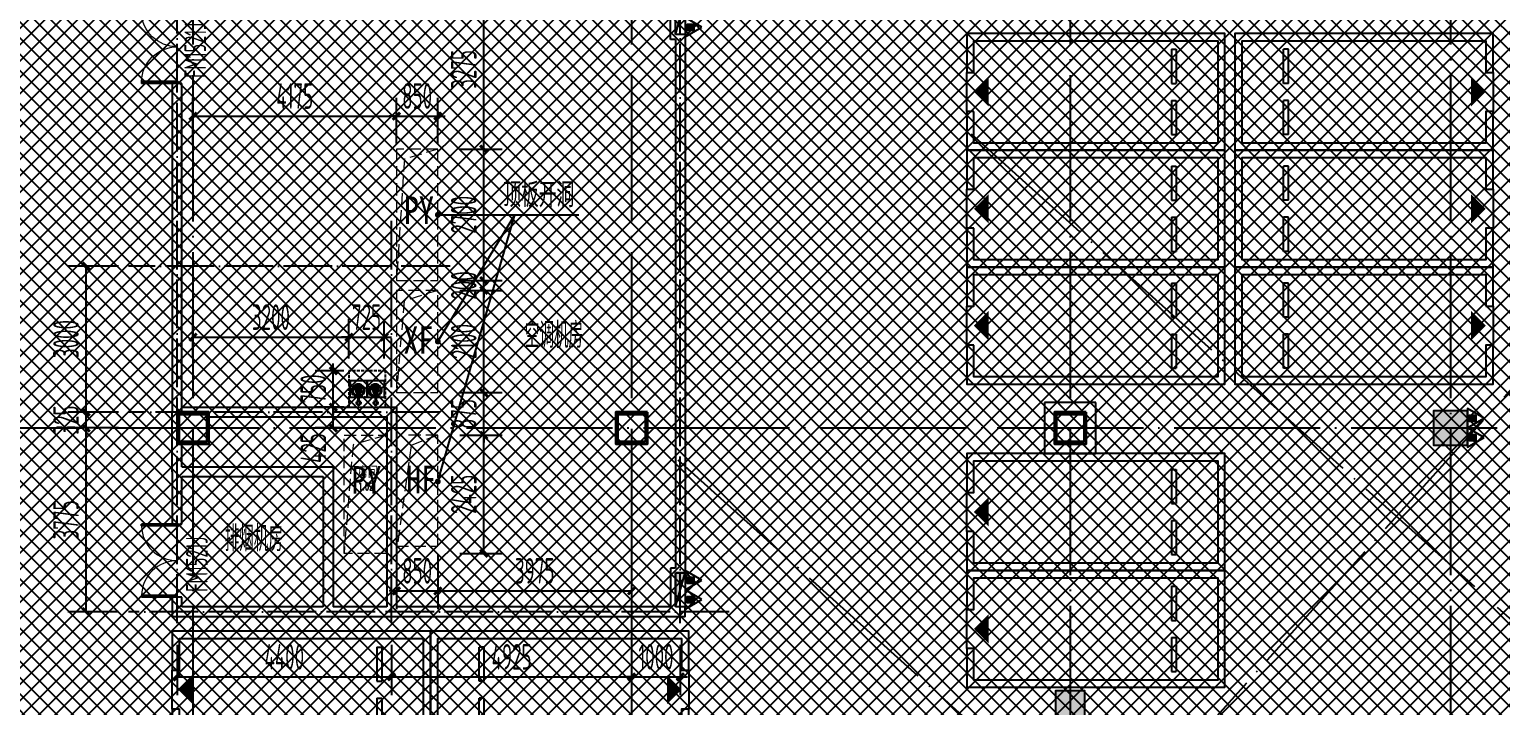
# Model space of a CAD drawing. Extents: x -473190 to 2138458, y -81875 to 2633646.
# Drawn here: x 509982 to 540167, y -33508 to -19625 of the extents above; entities that cross this region are included whole.
import ezdxf

# ---------------------------------------------------------------- set-up
doc = ezdxf.new("R2010")
doc.units = 0
doc.header["$LTSCALE"] = 1000
for name, pattern in [('DASH', [0.35, 0.25, -0.1]), ('DOTE', [2.42, 2, -0.2, 0.02, -0.2]), ('排水', [1.1, 1, -0.1])]:
    doc.linetypes.add(name, pattern=pattern)
for name, color, linetype in [('00-停车位', 67, 'Continuous'), ('A-COLUMN', 2, 'Continuous'), ('A-ROOM_NAME', 23, 'Continuous'), ('A-WALL', 2, 'Continuous'), ('DIM_LEAD', 3, 'Continuous'), ('DOOR_FIRE', 4, 'Continuous'), ('DOOR_FIRE_TEXT', 7, 'Continuous'), ('DOTE', 1, 'DOTE'), ('PUB_DIM', 3, 'Continuous'), ('PUB_HATCH', 8, 'Continuous'), ('PUB_TEXT', 7, 'Continuous'), ('RF-QT', 30, 'Continuous'), ('SPACE', 7, 'Continuous'), ('W-EQUIP_消火栓', 7, 'Continuous'), ('W-EQUIP_灭火器', 7, 'Continuous'), ('集水坑', 4, 'Continuous')]:
    doc.layers.add(name, color=color, linetype=linetype)
for name, color, linetype, lineweight in [('GPS-污水', 2, '排水', 40), ('HOLE', 52, 'Continuous', 15), ('钢柱', 51, 'Continuous', 35)]:
    doc.layers.add(name, color=color, linetype=linetype, lineweight=lineweight)
doc.styles.add('8B2_01', font='simhei.ttf', dxfattribs={"width": 0.8})
doc.styles.add('8B2_02', font='tssdeng.shx', dxfattribs={"width": 0.6, "bigfont": 'TSSDCHN.shx'})
doc.styles.add('_TCH_DIM_T3', font='tssdeng.shx', dxfattribs={"width": 0.564706, "bigfont": '@@@tssdchn.shx'})
doc.styles.add('_TCH_SPACE', font='SIMPLEX', dxfattribs={"height": 5, "bigfont": 'GBCBIG'})
doc.styles.add('_TCH_WINDOW', font='tssdeng.shx', dxfattribs={"width": 0.8, "height": 3.5, "bigfont": 'tssdchn.shx'})
doc.styles.get("Standard").update_dxf_attribs({"font": 'gbenor.shx', "bigfont": 'gbcbig.shx'})
doc.dimstyles.new('_TCH_ARCH&&150', dxfattribs={"dimtxt": 525, "dimasz": 150, "dimexe": 375, "dimexo": 450, "dimgap": 150, "dimtad": 1, "dimdec": 0, "dimzin": 0, "dimdsep": 46, "dimtxsty": '_TCH_DIM_T3', "dimblk": 'ARCHTICK', "dimcen": 0.09, "dimclrt": 7, "dimazin": 2, "dimtfac": 1, "dimtdec": 0, "dimtix": 1, "dimtmove": 2, "dimatfit": 3, "dimfxl": 0, "dimtolj": 1, "dimtzin": 0, "dimarcsym": 0})

# ---------------------------------------------------------------- blocks, each defined once
blk = doc.blocks.new('车位2400x5300')
at = {"layer": '00-停车位', "color": 251}
for p, q in [((-875, -1000), (-175, -1000)), ((-875, -1100), (-875, -1000)), ((-875, -1100), (-175, -1100)), ((-175, -1100), (-175, -1000)), ((175, -1000), (875, -1000)), ((175, -1100), (175, -1000)), ((175, -1100), (875, -1100)), ((875, -1100), (875, -1000)), ((400, -5300), (-400, -5300))]:
    blk.add_line(p, q, dxfattribs=at)
blk.add_lwpolyline([(400, -5150), (400, -5300), (1200, -5300), (1200, 0), (-1200, 0), (-1200, -5300), (-400, -5300), (-400, -5150), (-1050, -5150), (-1050, -150), (1050, -150), (1050, -5150), (400, -5150)], dxfattribs=at)
blk.add_lwpolyline([(0, -5150, 0, 600, 0), (0, -4850, 600, 600, 0)], format="xyseb", dxfattribs=at)
blk = doc.blocks.new('$SB01_1')
h = blk.add_hatch(color=256)
h.dxf.hatch_style = 1
h.paths.add_polyline_path([(-0.38, -0.32), (0.5, 0), (-0.38, 0.32)])
h.paths.add_polyline_path([(0, 0), (0, 0), (0, 0), (0, 0)], flags=24)
h.paths.add_polyline_path([(0, 0), (0, 0), (0, 0), (0, 0)], flags=24)
h.paths.add_polyline_path([(0, 0), (0, 0), (0, 0), (0, 0)], flags=24)
for p, q in [((0.5, 0), (-0.38, 0.32)), ((-0.38, 0.32), (-0.38, -0.32)), ((0.5, 0), (-0.38, -0.32))]:
    blk.add_line(p, q)
blk.add_circle((0, 0), 0.5)
at = {"flags": 1}
for tag in ['UNIT', 'WHAT', 'SPEC']:
    blk.add_attdef(tag, (0, 0), '', height=0.001, dxfattribs=at)
blk = doc.blocks.new('人防集水坑')
at = {"layer": 'GPS-污水', "linetype": '排水'}
for p, q in [((307486, 701151), (307284, 701151)), ((307486, 700451), (307284, 700451))]:
    blk.add_line(p, q, dxfattribs=at)
for centre in [(307561, 701151), (307561, 700451)]:
    blk.add_circle(centre, 75, dxfattribs=at)
at = {"layer": '集水坑', "linetype": 'DASH', "ltscale": 0.5}
blk.add_lwpolyline([(306241, 700051), (306241, 701551), (307741, 701551), (307741, 700051)], close=True, dxfattribs=at)
at = {"layer": '集水坑', "linetype": 'Continuous', "ltscale": 0.5}
for points in [[(306641, 701501), (306641, 700801), (307341, 700801), (307341, 701501)], [(306641, 700801), (306641, 700101), (307341, 700101), (307341, 700801)]]:
    blk.add_lwpolyline(points, close=True, dxfattribs=at)
at = {"layer": '集水坑', "linetype": 'DASH', "ltscale": 0.5}
for points in [[(307341, 700801), (307237, 701397), (306641, 701501)], [(307347, 700101), (307243, 700697), (306647, 700801)]]:
    blk.add_lwpolyline(points, dxfattribs=at)
at = {"layer": 'GPS-污水', "linetype": '排水', "xscale": -480.0000000000002, "yscale": 480.0000000000002, "zscale": 480.0000000000002, "rotation": 176.2535374729293}
for p in [(307045, 701164, 0), (307045, 700464, 0)]:
    blk.add_blockref('$SB01_1', p, dxfattribs=at)
blk = doc.blocks.new('_ArchTick')
at = {"color": 0, "linetype": 'ByBlock', "const_width": 0.4}
blk.add_lwpolyline([(-0.5, -0.5), (0.5, 0.5)], dxfattribs=at)
blk = doc.blocks.new('*D5281')
at = {"layer": 'Defpoints', "color": 0, "transparency": 16777216}
for p in [(78664, -211993), (79328, -211993), (79328, -212418)]:
    blk.add_point(p, dxfattribs=at)
at = {"layer": 'PUB_DIM', "color": 0, "lineweight": -2, "transparency": 16777216}
for p, q in [((78878, -211993), (78289, -211993)), ((78664, -212418), (78664, -211993)), ((78878, -212418), (78289, -212418))]:
    blk.add_line(p, q, dxfattribs=at)
at = {"layer": 'PUB_DIM', "color": 0, "lineweight": -2, "transparency": 16777216, "xscale": 150, "yscale": 150, "zscale": 150}
for p, rotation in [((78664, -211993), 90), ((78664, -212418), 270)]:
    blk.add_blockref('_ArchTick', p, dxfattribs=dict(at, rotation=rotation))
at = {"layer": 'PUB_DIM', "color": 7, "transparency": 16777216, "insert": (78252, -212830), "char_height": 525, "attachment_point": 5, "rotation": 90, "style": '_TCH_DIM_T3'}
blk.add_mtext('\\A1;425', dxfattribs=at)
blk = doc.blocks.new('*D5282')
at = {"layer": 'Defpoints', "color": 0, "transparency": 16777216}
for p in [(78664, -211243), (79328, -211243), (79328, -211993)]:
    blk.add_point(p, dxfattribs=at)
at = {"layer": 'PUB_DIM', "color": 0, "lineweight": -2, "transparency": 16777216}
for p, q in [((78878, -211243), (78289, -211243)), ((78664, -211243), (78664, -211093)), ((78664, -211993), (78664, -211243)), ((78878, -211993), (78289, -211993)), ((78664, -211993), (78664, -212143))]:
    blk.add_line(p, q, dxfattribs=at)
at = {"layer": 'PUB_DIM', "color": 0, "lineweight": -2, "transparency": 16777216, "xscale": 150, "yscale": 150, "zscale": 150}
for p, rotation in [((78664, -211243), 270), ((78664, -211993), 90)]:
    blk.add_blockref('_ArchTick', p, dxfattribs=dict(at, rotation=rotation))
at = {"layer": 'PUB_DIM', "color": 7, "transparency": 16777216, "insert": (78252, -211618), "char_height": 525, "attachment_point": 5, "rotation": 90, "style": '_TCH_DIM_T3'}
blk.add_mtext('\\A1;750', dxfattribs=at)
blk = doc.blocks.new('*D5318')
at = {"layer": 'Defpoints', "color": 0, "transparency": 16777216}
for p in [(79709, -210555), (78984, -211443), (79709, -211443)]:
    blk.add_point(p, dxfattribs=at)
at = {"layer": 'PUB_DIM', "color": 0, "lineweight": -2, "transparency": 16777216}
for p, q in [((78984, -210993), (78984, -210180)), ((79709, -210993), (79709, -210180)), ((78984, -210555), (78834, -210555)), ((78984, -210555), (79709, -210555)), ((79709, -210555), (79859, -210555))]:
    blk.add_line(p, q, dxfattribs=at)
at = {"layer": 'PUB_DIM', "color": 0, "lineweight": -2, "transparency": 16777216, "xscale": 150, "yscale": 150, "zscale": 150}
blk.add_blockref('_ArchTick', (78984, -210555), dxfattribs=at)
at = {"layer": 'PUB_DIM', "color": 0, "lineweight": -2, "transparency": 16777216, "xscale": 150, "yscale": 150, "zscale": 150, "rotation": 180}
blk.add_blockref('_ArchTick', (79709, -210555), dxfattribs=at)
at = {"layer": 'PUB_DIM', "color": 7, "transparency": 16777216, "insert": (79346, -210143), "char_height": 525, "attachment_point": 5, "style": '_TCH_DIM_T3'}
blk.add_mtext('\\A1;725', dxfattribs=at)
blk = doc.blocks.new('*D5319')
at = {"layer": 'Defpoints', "color": 0, "transparency": 16777216}
for p in [(78984, -210555), (75784, -211443), (78984, -211443)]:
    blk.add_point(p, dxfattribs=at)
at = {"layer": 'PUB_DIM', "color": 0, "lineweight": -2, "transparency": 16777216}
for p, q in [((75784, -210993), (75784, -210180)), ((78984, -210993), (78984, -210180)), ((75784, -210555), (78984, -210555))]:
    blk.add_line(p, q, dxfattribs=at)
at = {"layer": 'PUB_DIM', "color": 0, "lineweight": -2, "transparency": 16777216, "xscale": 150, "yscale": 150, "zscale": 150, "rotation": 180}
blk.add_blockref('_ArchTick', (75784, -210555), dxfattribs=at)
at = {"layer": 'PUB_DIM', "color": 0, "lineweight": -2, "transparency": 16777216, "xscale": 150, "yscale": 150, "zscale": 150}
blk.add_blockref('_ArchTick', (78984, -210555), dxfattribs=at)
at = {"layer": 'PUB_DIM', "color": 7, "transparency": 16777216, "insert": (77384, -210143), "char_height": 525, "attachment_point": 5, "style": '_TCH_DIM_T3'}
blk.add_mtext('\\A1;3200', dxfattribs=at)
blk = doc.blocks.new('A$C00330F2E')
at = {"layer": 'A-COLUMN'}
for p, q in [((58975, -179800), (57925, -179800)), ((57925, -179800), (57925, -180850)), ((58975, -180850), (58975, -179800)), ((57925, -180850), (58975, -180850))]:
    blk.add_line(p, q, dxfattribs=at)
at = {"layer": '钢柱', "color": 4, "lineweight": 35}
for points in [[(40775, -180000), (40125, -180000), (40125, -180650), (40775, -180650)], [(40735, -180610), (40165, -180610), (40165, -180040), (40735, -180040)], [(49775, -180000), (49125, -180000), (49125, -180650), (49775, -180650)], [(49735, -180610), (49165, -180610), (49165, -180040), (49735, -180040)], [(58775, -180000), (58125, -180000), (58125, -180650), (58775, -180650)], [(58735, -180610), (58165, -180610), (58165, -180040), (58735, -180040)]]:
    blk.add_lwpolyline(points, close=True, dxfattribs=at)
blk = doc.blocks.new('A$C4F5A101F')
at = {"layer": 'DOTE', "color": 16, "linetype": 'DOTE', "ltscale": 1.5}
for p, q in [((-216339.7, 16373.7), (-216339.7, -213765.2)), ((-207339.7, 16373.7), (-207339.7, -213765.2)), ((-198339.7, 16373.7), (-198339.7, -213765.2)), ((-297848.4, -183257.4), (-173939.7, -183257.4))]:
    blk.add_line(p, q, dxfattribs=at)
at = {"layer": 'DOTE', "color": 127, "linetype": 'DOTE', "ltscale": 1.5}
for p, q in [((-190539.7, 16373.7), (-190539.7, -213765.2)), ((-204013.3, -198812), (-71274.2, -51390.3)), ((-200369.2, -177220.2), (-176730, -198504.9)), ((-206391.4, -183908.5), (-182752.2, -205193.2))]:
    blk.add_line(p, q, dxfattribs=at)
blk = doc.blocks.new('*D5543')
at = {"layer": 'Defpoints', "color": 0, "transparency": 16777216}
for p in [(41000, -170304), (45400, -170304), (45400, -171411)]:
    blk.add_point(p, dxfattribs=at)
at = {"layer": 'PUB_DIM', "color": 0, "lineweight": -2, "transparency": 16777216}
for p, q in [((41000, -170754), (41000, -171786)), ((45400, -170754), (45400, -171786)), ((41000, -171411), (45400, -171411))]:
    blk.add_line(p, q, dxfattribs=at)
at = {"layer": 'PUB_DIM', "color": 0, "lineweight": -2, "transparency": 16777216, "xscale": 150, "yscale": 150, "zscale": 150, "rotation": 180}
blk.add_blockref('_ArchTick', (41000, -171411), dxfattribs=at)
at = {"layer": 'PUB_DIM', "color": 0, "lineweight": -2, "transparency": 16777216, "xscale": 150, "yscale": 150, "zscale": 150}
blk.add_blockref('_ArchTick', (45400, -171411), dxfattribs=at)
at = {"layer": 'PUB_DIM', "color": 7, "transparency": 16777216, "insert": (43200, -170998), "char_height": 525, "attachment_point": 5, "style": '_TCH_DIM_T3'}
blk.add_mtext('\\A1;4400', dxfattribs=at)
blk = doc.blocks.new('*D5544')
at = {"layer": 'Defpoints', "color": 0, "transparency": 16777216}
for p in [(45400, -170304), (50325, -170304), (50325, -171411)]:
    blk.add_point(p, dxfattribs=at)
at = {"layer": 'PUB_DIM', "color": 0, "lineweight": -2, "transparency": 16777216}
for p, q in [((45400, -170754), (45400, -171786)), ((50325, -170754), (50325, -171786)), ((45400, -171411), (50325, -171411))]:
    blk.add_line(p, q, dxfattribs=at)
at = {"layer": 'PUB_DIM', "color": 0, "lineweight": -2, "transparency": 16777216, "xscale": 150, "yscale": 150, "zscale": 150, "rotation": 180}
blk.add_blockref('_ArchTick', (45400, -171411), dxfattribs=at)
at = {"layer": 'PUB_DIM', "color": 0, "lineweight": -2, "transparency": 16777216, "xscale": 150, "yscale": 150, "zscale": 150}
blk.add_blockref('_ArchTick', (50325, -171411), dxfattribs=at)
at = {"layer": 'PUB_DIM', "color": 7, "transparency": 16777216, "insert": (47863, -170998), "char_height": 525, "attachment_point": 5, "style": '_TCH_DIM_T3'}
blk.add_mtext('\\A1;4925', dxfattribs=at)
blk = doc.blocks.new('*D5545')
at = {"layer": 'Defpoints', "color": 0, "transparency": 16777216}
for p in [(50325, -170304), (51325, -170304), (51325, -171411)]:
    blk.add_point(p, dxfattribs=at)
at = {"layer": 'PUB_DIM', "color": 0, "lineweight": -2, "transparency": 16777216}
for p, q in [((50325, -170754), (50325, -171786)), ((51325, -170754), (51325, -171786)), ((50325, -171411), (50175, -171411)), ((50325, -171411), (51325, -171411)), ((51325, -171411), (51475, -171411))]:
    blk.add_line(p, q, dxfattribs=at)
at = {"layer": 'PUB_DIM', "color": 0, "lineweight": -2, "transparency": 16777216, "xscale": 150, "yscale": 150, "zscale": 150}
blk.add_blockref('_ArchTick', (50325, -171411), dxfattribs=at)
at = {"layer": 'PUB_DIM', "color": 0, "lineweight": -2, "transparency": 16777216, "xscale": 150, "yscale": 150, "zscale": 150, "rotation": 180}
blk.add_blockref('_ArchTick', (51325, -171411), dxfattribs=at)
at = {"layer": 'PUB_DIM', "color": 7, "transparency": 16777216, "insert": (50825, -170998), "char_height": 525, "attachment_point": 5, "style": '_TCH_DIM_T3'}
blk.add_mtext('\\A1;1000', dxfattribs=at)
blk = doc.blocks.new('*D5546')
at = {"layer": 'Defpoints', "color": 0, "transparency": 16777216}
for p in [(39133, -166300), (40249, -166300), (40249, -170075)]:
    blk.add_point(p, dxfattribs=at)
at = {"layer": 'PUB_DIM', "color": 0, "lineweight": -2, "transparency": 16777216}
for p, q in [((39799, -166300), (38758, -166300)), ((39133, -170075), (39133, -166300)), ((39799, -170075), (38758, -170075))]:
    blk.add_line(p, q, dxfattribs=at)
at = {"layer": 'PUB_DIM', "color": 0, "lineweight": -2, "transparency": 16777216, "xscale": 150, "yscale": 150, "zscale": 150}
for p, rotation in [((39133, -166300), 90), ((39133, -170075), 270)]:
    blk.add_blockref('_ArchTick', p, dxfattribs=dict(at, rotation=rotation))
at = {"layer": 'PUB_DIM', "color": 7, "transparency": 16777216, "insert": (38720, -168187), "char_height": 525, "attachment_point": 5, "rotation": 90, "style": '_TCH_DIM_T3'}
blk.add_mtext('\\A1;3775', dxfattribs=at)
blk = doc.blocks.new('*D5547')
at = {"layer": 'Defpoints', "color": 0, "transparency": 16777216}
for p in [(39132.80529, -165975), (40248.9408, -165975), (40248.9408, -166300)]:
    blk.add_point(p, dxfattribs=at)
at = {"layer": 'PUB_DIM', "color": 0, "lineweight": -2, "transparency": 16777216}
for p, q in [((39798.9408, -165975), (38757.80529, -165975)), ((39132.80529, -165975), (39132.80529, -165825)), ((39132.80529, -166300), (39132.80529, -165975)), ((39798.9408, -166300), (38757.80529, -166300)), ((39132.80529, -166300), (39132.80529, -166450))]:
    blk.add_line(p, q, dxfattribs=at)
at = {"layer": 'PUB_DIM', "color": 0, "lineweight": -2, "transparency": 16777216, "xscale": 150, "yscale": 150, "zscale": 150}
for p, rotation in [((39132.80529, -165975), 270), ((39132.80529, -166300), 90)]:
    blk.add_blockref('_ArchTick', p, dxfattribs=dict(at, rotation=rotation))
at = {"layer": 'PUB_DIM', "color": 7, "transparency": 16777216, "insert": (38720.30529, -166137.5), "char_height": 525, "attachment_point": 5, "rotation": 90, "style": '_TCH_DIM_T3'}
blk.add_mtext('\\A1;325', dxfattribs=at)
blk = doc.blocks.new('*D5548')
at = {"layer": 'Defpoints', "color": 0, "transparency": 16777216}
for p in [(39132.80529, -162975), (40248.9408, -162975), (40248.9408, -165975)]:
    blk.add_point(p, dxfattribs=at)
at = {"layer": 'PUB_DIM', "color": 0, "lineweight": -2, "transparency": 16777216}
for p, q in [((39798.9408, -162975), (38757.80529, -162975)), ((39132.80529, -165975), (39132.80529, -162975)), ((39798.9408, -165975), (38757.80529, -165975))]:
    blk.add_line(p, q, dxfattribs=at)
at = {"layer": 'PUB_DIM', "color": 0, "lineweight": -2, "transparency": 16777216, "xscale": 150, "yscale": 150, "zscale": 150}
for p, rotation in [((39132.80529, -162975), 90), ((39132.80529, -165975), 270)]:
    blk.add_blockref('_ArchTick', p, dxfattribs=dict(at, rotation=rotation))
at = {"layer": 'PUB_DIM', "color": 7, "transparency": 16777216, "insert": (38720.30529, -164475), "char_height": 525, "attachment_point": 5, "rotation": 90, "style": '_TCH_DIM_T3'}
blk.add_mtext('\\A1;3000', dxfattribs=at)
blk = doc.blocks.new('*D5620')
at = {"layer": 'Defpoints', "color": 0, "transparency": 16777216}
for p in [(63325, -178450), (64268, -178450), (63325, -181725)]:
    blk.add_point(p, dxfattribs=at)
at = {"layer": 'PUB_DIM', "color": 0, "lineweight": -2, "transparency": 16777216}
for p, q in [((63775, -178450), (64643, -178450)), ((64268, -181725), (64268, -178450)), ((63775, -181725), (64643, -181725))]:
    blk.add_line(p, q, dxfattribs=at)
at = {"layer": 'PUB_DIM', "color": 0, "lineweight": -2, "transparency": 16777216, "xscale": 150, "yscale": 150, "zscale": 150}
for p, rotation in [((64268, -178450), 90), ((64268, -181725), 270)]:
    blk.add_blockref('_ArchTick', p, dxfattribs=dict(at, rotation=rotation))
at = {"layer": 'PUB_DIM', "color": 7, "transparency": 16777216, "insert": (63856, -180088), "char_height": 525, "attachment_point": 5, "rotation": 90, "style": '_TCH_DIM_T3'}
blk.add_mtext('\\A1;3275', dxfattribs=at)
blk = doc.blocks.new('*D5621')
at = {"layer": 'Defpoints', "color": 0, "transparency": 16777216}
for p in [(63325, -181725), (64268, -181725), (63325, -184425)]:
    blk.add_point(p, dxfattribs=at)
at = {"layer": 'PUB_DIM', "color": 0, "lineweight": -2, "transparency": 16777216}
for p, q in [((63775, -181725), (64643, -181725)), ((64268, -184425), (64268, -181725)), ((63775, -184425), (64643, -184425))]:
    blk.add_line(p, q, dxfattribs=at)
at = {"layer": 'PUB_DIM', "color": 0, "lineweight": -2, "transparency": 16777216, "xscale": 150, "yscale": 150, "zscale": 150}
for p, rotation in [((64268, -181725), 90), ((64268, -184425), 270)]:
    blk.add_blockref('_ArchTick', p, dxfattribs=dict(at, rotation=rotation))
at = {"layer": 'PUB_DIM', "color": 7, "transparency": 16777216, "insert": (63856, -183075), "char_height": 525, "attachment_point": 5, "rotation": 90, "style": '_TCH_DIM_T3'}
blk.add_mtext('\\A1;2700', dxfattribs=at)
blk = doc.blocks.new('*D5622')
at = {"layer": 'Defpoints', "color": 0, "transparency": 16777216}
for p in [(63325, -184425), (64268, -184425), (63325, -184625)]:
    blk.add_point(p, dxfattribs=at)
at = {"layer": 'PUB_DIM', "color": 0, "lineweight": -2, "transparency": 16777216}
for p, q in [((63775, -184425), (64643, -184425)), ((64268, -184425), (64268, -184275)), ((64268, -184625), (64268, -184425)), ((63775, -184625), (64643, -184625)), ((64268, -184625), (64268, -184775))]:
    blk.add_line(p, q, dxfattribs=at)
at = {"layer": 'PUB_DIM', "color": 0, "lineweight": -2, "transparency": 16777216, "xscale": 150, "yscale": 150, "zscale": 150}
for p, rotation in [((64268, -184425), 270), ((64268, -184625), 90)]:
    blk.add_blockref('_ArchTick', p, dxfattribs=dict(at, rotation=rotation))
at = {"layer": 'PUB_DIM', "color": 7, "transparency": 16777216, "insert": (63856, -184525), "char_height": 525, "attachment_point": 5, "rotation": 90, "style": '_TCH_DIM_T3'}
blk.add_mtext('\\A1;200', dxfattribs=at)
blk = doc.blocks.new('*D5623')
at = {"layer": 'Defpoints', "color": 0, "transparency": 16777216}
for p in [(63325, -184625), (64268, -184625), (63325, -186725)]:
    blk.add_point(p, dxfattribs=at)
at = {"layer": 'PUB_DIM', "color": 0, "lineweight": -2, "transparency": 16777216}
for p, q in [((63775, -184625), (64643, -184625)), ((64268, -186725), (64268, -184625)), ((63775, -186725), (64643, -186725))]:
    blk.add_line(p, q, dxfattribs=at)
at = {"layer": 'PUB_DIM', "color": 0, "lineweight": -2, "transparency": 16777216, "xscale": 150, "yscale": 150, "zscale": 150}
for p, rotation in [((64268, -184625), 90), ((64268, -186725), 270)]:
    blk.add_blockref('_ArchTick', p, dxfattribs=dict(at, rotation=rotation))
at = {"layer": 'PUB_DIM', "color": 7, "transparency": 16777216, "insert": (63856, -185675), "char_height": 525, "attachment_point": 5, "rotation": 90, "style": '_TCH_DIM_T3'}
blk.add_mtext('\\A1;2100', dxfattribs=at)
blk = doc.blocks.new('*D5624')
at = {"layer": 'Defpoints', "color": 0, "transparency": 16777216}
for p in [(63325, -186725), (64268, -186725), (63325, -187600)]:
    blk.add_point(p, dxfattribs=at)
at = {"layer": 'PUB_DIM', "color": 0, "lineweight": -2, "transparency": 16777216}
for p, q in [((63775, -186725), (64643, -186725)), ((64268, -186725), (64268, -186575)), ((64268, -187600), (64268, -186725)), ((63775, -187600), (64643, -187600)), ((64268, -187600), (64268, -187750))]:
    blk.add_line(p, q, dxfattribs=at)
at = {"layer": 'PUB_DIM', "color": 0, "lineweight": -2, "transparency": 16777216, "xscale": 150, "yscale": 150, "zscale": 150}
for p, rotation in [((64268, -186725), 270), ((64268, -187600), 90)]:
    blk.add_blockref('_ArchTick', p, dxfattribs=dict(at, rotation=rotation))
at = {"layer": 'PUB_DIM', "color": 7, "transparency": 16777216, "insert": (63856, -187163), "char_height": 525, "attachment_point": 5, "rotation": 90, "style": '_TCH_DIM_T3'}
blk.add_mtext('\\A1;875', dxfattribs=at)
blk = doc.blocks.new('*D5625')
at = {"layer": 'Defpoints', "color": 0, "transparency": 16777216}
for p in [(63325, -187600), (64268, -187600), (63325, -190025)]:
    blk.add_point(p, dxfattribs=at)
at = {"layer": 'PUB_DIM', "color": 0, "lineweight": -2, "transparency": 16777216}
for p, q in [((63775, -187600), (64643, -187600)), ((64268, -190025), (64268, -187600)), ((63775, -190025), (64643, -190025))]:
    blk.add_line(p, q, dxfattribs=at)
at = {"layer": 'PUB_DIM', "color": 0, "lineweight": -2, "transparency": 16777216, "xscale": 150, "yscale": 150, "zscale": 150}
for p, rotation in [((64268, -187600), 90), ((64268, -190025), 270)]:
    blk.add_blockref('_ArchTick', p, dxfattribs=dict(at, rotation=rotation))
at = {"layer": 'PUB_DIM', "color": 7, "transparency": 16777216, "insert": (63856, -188812), "char_height": 525, "attachment_point": 5, "rotation": 90, "style": '_TCH_DIM_T3'}
blk.add_mtext('\\A1;2425', dxfattribs=at)
blk = doc.blocks.new('*D5626')
at = {"layer": 'Defpoints', "color": 0, "transparency": 16777216}
for p in [(63325, -181049), (62475, -182059), (63325, -182059)]:
    blk.add_point(p, dxfattribs=at)
at = {"layer": 'PUB_DIM', "color": 0, "lineweight": -2, "transparency": 16777216}
for p, q in [((62475, -181609), (62475, -180674)), ((63325, -181609), (63325, -180674)), ((62475, -181049), (62325, -181049)), ((62475, -181049), (63325, -181049)), ((63325, -181049), (63475, -181049))]:
    blk.add_line(p, q, dxfattribs=at)
at = {"layer": 'PUB_DIM', "color": 0, "lineweight": -2, "transparency": 16777216, "xscale": 150, "yscale": 150, "zscale": 150}
blk.add_blockref('_ArchTick', (62475, -181049), dxfattribs=at)
at = {"layer": 'PUB_DIM', "color": 0, "lineweight": -2, "transparency": 16777216, "xscale": 150, "yscale": 150, "zscale": 150, "rotation": 180}
blk.add_blockref('_ArchTick', (63325, -181049), dxfattribs=at)
at = {"layer": 'PUB_DIM', "color": 7, "transparency": 16777216, "insert": (62900, -180636), "char_height": 525, "attachment_point": 5, "style": '_TCH_DIM_T3'}
blk.add_mtext('\\A1;850', dxfattribs=at)
blk = doc.blocks.new('*D5627')
at = {"layer": 'Defpoints', "color": 0, "transparency": 16777216}
for p in [(62475, -181049), (58300, -182059), (62475, -182059)]:
    blk.add_point(p, dxfattribs=at)
at = {"layer": 'PUB_DIM', "color": 0, "lineweight": -2, "transparency": 16777216}
for p, q in [((58300, -181609), (58300, -180674)), ((62475, -181609), (62475, -180674)), ((58300, -181049), (62475, -181049))]:
    blk.add_line(p, q, dxfattribs=at)
at = {"layer": 'PUB_DIM', "color": 0, "lineweight": -2, "transparency": 16777216, "xscale": 150, "yscale": 150, "zscale": 150, "rotation": 180}
blk.add_blockref('_ArchTick', (58300, -181049), dxfattribs=at)
at = {"layer": 'PUB_DIM', "color": 0, "lineweight": -2, "transparency": 16777216, "xscale": 150, "yscale": 150, "zscale": 150}
blk.add_blockref('_ArchTick', (62475, -181049), dxfattribs=at)
at = {"layer": 'PUB_DIM', "color": 7, "transparency": 16777216, "insert": (60388, -180636), "char_height": 525, "attachment_point": 5, "style": '_TCH_DIM_T3'}
blk.add_mtext('\\A1;4175', dxfattribs=at)
blk = doc.blocks.new('*D5628')
at = {"layer": 'Defpoints', "color": 0, "transparency": 16777216}
for p in [(62475, -189591), (63325, -189591), (63325, -190796)]:
    blk.add_point(p, dxfattribs=at)
at = {"layer": 'PUB_DIM', "color": 0, "lineweight": -2, "transparency": 16777216}
for p, q in [((62475, -190041), (62475, -191171)), ((63325, -190041), (63325, -191171)), ((62475, -190796), (62325, -190796)), ((62475, -190796), (63325, -190796)), ((63325, -190796), (63475, -190796))]:
    blk.add_line(p, q, dxfattribs=at)
at = {"layer": 'PUB_DIM', "color": 0, "lineweight": -2, "transparency": 16777216, "xscale": 150, "yscale": 150, "zscale": 150}
blk.add_blockref('_ArchTick', (62475, -190796), dxfattribs=at)
at = {"layer": 'PUB_DIM', "color": 0, "lineweight": -2, "transparency": 16777216, "xscale": 150, "yscale": 150, "zscale": 150, "rotation": 180}
blk.add_blockref('_ArchTick', (63325, -190796), dxfattribs=at)
at = {"layer": 'PUB_DIM', "color": 7, "transparency": 16777216, "insert": (62900, -190384), "char_height": 525, "attachment_point": 5, "style": '_TCH_DIM_T3'}
blk.add_mtext('\\A1;850', dxfattribs=at)
blk = doc.blocks.new('*D5629')
at = {"layer": 'Defpoints', "color": 0, "transparency": 16777216}
for p in [(63325, -189591), (67300, -189591), (67300, -190796)]:
    blk.add_point(p, dxfattribs=at)
at = {"layer": 'PUB_DIM', "color": 0, "lineweight": -2, "transparency": 16777216}
for p, q in [((63325, -190041), (63325, -191171)), ((67300, -190041), (67300, -191171)), ((63325, -190796), (67300, -190796))]:
    blk.add_line(p, q, dxfattribs=at)
at = {"layer": 'PUB_DIM', "color": 0, "lineweight": -2, "transparency": 16777216, "xscale": 150, "yscale": 150, "zscale": 150, "rotation": 180}
blk.add_blockref('_ArchTick', (63325, -190796), dxfattribs=at)
at = {"layer": 'PUB_DIM', "color": 0, "lineweight": -2, "transparency": 16777216, "xscale": 150, "yscale": 150, "zscale": 150}
blk.add_blockref('_ArchTick', (67300, -190796), dxfattribs=at)
at = {"layer": 'PUB_DIM', "color": 7, "transparency": 16777216, "insert": (65313, -190384), "char_height": 525, "attachment_point": 5, "style": '_TCH_DIM_T3'}
blk.add_mtext('\\A1;3975', dxfattribs=at)
blk = doc.blocks.new('$TwtSys$00000434')
for p, q in [((-0.5, 0.5), (-0.5, -0.5)), ((-0.5, -0.5), (0.5, 0.5)), ((0.5, 0.5), (-0.5, 0.5)), ((0.5, -0.5), (0.5, 0.5)), ((-0.5, -0.5), (0.5, -0.5))]:
    blk.add_line(p, q)
blk.add_solid([(0.5, -0.5), (0.5, 0.5), (-0.5, -0.5)])
blk = doc.blocks.new('$TwtSys$00000546')
h = blk.add_hatch()
h.set_pattern_fill('ANSI31', color=256, scale=200, style=0)
h.set_pattern_definition([(45, (-38543.802, -6670.83), (-17.67767, 17.67767), [])])
h.paths.add_polyline_path([(-65, 174), (65, 174), (65, 44), (-65, 44)])
for points in [[(0, 344), (-198, 0), (198, 0)], [(-65, 174), (65, 174), (65, 44), (-65, 44)]]:
    blk.add_lwpolyline(points, close=True)
blk = doc.blocks.new('ADFASDF')
h = blk.add_hatch()
h.set_pattern_fill('ANSI37', color=8, scale=150)
h.set_pattern_definition([(45, (0, 0), (-168.3798, 168.3798), []), (135, (0, 0), (-168.3798, -168.3798), [])])
h.paths.add_polyline_path([(521397, 239186), (521397, 224886), (539697, 224886), (539697, 169261), (524947, 169261), (524947, 171211), (527822, 171211), (527922, 176611), (501318, 176611), (501125, 109884), (530547, 109887), (530547, 107449), (538188, 100503), (536147, 98236), (540086, 94690), (517812, 69953), (517812, 59790), (482108, 20136), (405247, 20136), (405247, 26086), (391997, 40436), (391997, 64736), (399997, 64738), (399997, 239186), (409022, 239186)])
blk = doc.blocks.new('$DorLib2D$00000002')
for p, q in [((-0.5, 0), (-0.5, 0.4875)), ((-0.475, 0.4875), (-0.5, 0.4875)), ((-0.475, 0), (-0.475, 0.4875)), ((0.475, 0), (0.475, 0.4875)), ((0.475, 0.4875), (0.5, 0.4875)), ((0.5, 0), (0.5, 0.4875)), ((-0.5, 0), (-0.475, 0)), ((0.5, 0), (0.475, 0))]:
    blk.add_line(p, q)
at = {"lineweight": 13}
for centre, start, end in [((-0.4875, 0), 0, 88.53072), ((0.4875, 0), 91.46928, 180)]:
    blk.add_arc(centre, 0.4875, start, end, dxfattribs=at)
blk = doc.blocks.new('_FZH')
blk.add_lwpolyline([(-0.5, -0.5), (0.5, -0.5), (0.5, 0.5), (-0.5, 0.5)], close=True)
at = {"layer": 'PUB_HATCH'}
blk.add_solid([(-0.5, -0.5), (0.5, -0.5), (-0.5, 0.5), (0.5, 0.5)], dxfattribs=at)
blk = doc.blocks.new('A$C3672542B')
at = {"layer": '集水坑', "linetype": 'Continuous', "xscale": -0.5, "yscale": 0.5, "zscale": 0.5, "rotation": 90}
blk.add_blockref('人防集水坑', (429759, -58122.7), dxfattribs=at)
at = {"layer": 'PUB_DIM'}
for p1, p2, distance, picture, middle in [((75783.7, -211443.2), (78983.7, -211443.2), 888.2, '*D5319', (77383.7, -210142.5)), ((78983.7, -211443.2), (79708.7, -211443.2), 888.2, '*D5318', (79346.2, -210142.5)), ((79328.5, -211993.2), (79328.5, -211243.2), 664.1, '*D5282', (78251.8, -211618.2))]:
    dim = blk.add_aligned_dim(p1=p1, p2=p2, distance=distance, dimstyle='_TCH_ARCH&&150', dxfattribs=at)
    dim.commit()
    dim.dimension.update_dxf_attribs({"geometry": picture, "text_midpoint": middle})
dim = blk.add_linear_dim(base=(78664.3, -211993.2), p1=(79328.5, -212418.2), p2=(79328.5, -211993.2), angle=90, dimstyle='_TCH_ARCH&&150', dxfattribs=at)
dim.commit()
dim.dimension.update_dxf_attribs({"geometry": '*D5281', "text_midpoint": (78251.8, -212829.9), "dimtype": 161})
blk = doc.blocks.new('A$C2B5B1B2C')
at = {"layer": 'DOTE', "linetype": 'DOTE', "ltscale": 0.5}
for p, q in [((41000, -170304.5), (41000, -146975)), ((51325, -170304.5), (51325, -156425)), ((45400, -170304.5), (45400, -161975)), ((46600, -162975), (40000, -162975)), ((46400, -165975), (40000, -165975)), ((52325, -170075), (40000, -170075))]:
    blk.add_line(p, q, dxfattribs=at)
at = {"layer": 'PUB_DIM'}
for p1, p2, distance, picture, middle in [((40248.9, -165975), (40248.9, -162975), 1116.1, '*D5548', (38720.3, -164475)), ((40248.9, -166300), (40248.9, -165975), 1116.1, '*D5547', (38720.3, -166137.5)), ((40248.9, -170075), (40248.9, -166300), 1116.1, '*D5546', (38720.3, -168187.5)), ((41000, -170304.5), (45400, -170304.5), -1106.4, '*D5543', (43200, -170998.3)), ((45400, -170304.5), (50325, -170304.5), -1106.4, '*D5544', (47862.5, -170998.3)), ((50325, -170304.5), (51325, -170304.5), -1106.4, '*D5545', (50825, -170998.3))]:
    dim = blk.add_aligned_dim(p1=p1, p2=p2, distance=distance, dimstyle='_TCH_ARCH&&150', dxfattribs=at)
    dim.commit()
    dim.dimension.update_dxf_attribs({"geometry": picture, "text_midpoint": middle})
blk = doc.blocks.new('A$C031B73C8')
at = {"layer": 'HOLE', "linetype": 'DASH'}
for points in [[(62475, -181725), (62475, -184425), (63325, -184425), (63325, -181725), (62475, -181725)], [(63325, -181725), (62638.8, -181933.7), (62475, -184425)], [(62475, -184625), (62475, -186725), (63325, -186725), (63325, -184625), (62475, -184625)], [(63325, -184625), (62633.9, -184839.8), (62475, -186725)], [(62275, -187600), (61584.3, -187794), (61400, -190025)], [(62475, -187600), (62475, -189875), (63325, -189875), (63325, -187600), (62625, -187600)], [(63325, -187600), (62779.1, -187807), (62494.8, -189875)]]:
    blk.add_lwpolyline(points, dxfattribs=at)
blk.add_lwpolyline([(62275, -187600), (62275, -190025), (61400, -190025), (61400, -187600)], close=True, dxfattribs=at)
at = {"layer": 'SPACE', "style": '_TCH_SPACE'}
blk.add_text('房间', height=241.13, dxfattribs=at).set_placement((61684.6, -188475))
at = {"layer": 'SPACE', "style": '_TCH_SPACE', "width": 0.705882}
blk.add_text('1.62', height=148.75, dxfattribs=at).set_placement((61687.5, -188724.4))
at = {"layer": 'PUB_DIM'}
for p1, p2, distance, picture, middle in [((63325, -181725), (63325, -178450), -943.5, '*D5620', (63856, -180087.5)), ((58300, -182058.7), (62475, -182058.7), 1009.8, '*D5627', (60387.5, -180636.3)), ((62475, -182058.7), (63325, -182058.7), 1009.8, '*D5626', (62900, -180636.3)), ((63325, -184425), (63325, -181725), -943.5, '*D5621', (63856, -183075)), ((63325, -184625), (63325, -184425), -943.5, '*D5622', (63856, -184525)), ((63325, -186725), (63325, -184625), -943.5, '*D5623', (63856, -185675)), ((63325, -187600), (63325, -186725), -943.5, '*D5624', (63856, -187162.5)), ((63325, -190025), (63325, -187600), -943.5, '*D5625', (63856, -188812.5)), ((62475, -189590.6), (63325, -189590.6), -1205.8, '*D5628', (62900, -190383.9)), ((63325, -189590.6), (67300, -189590.6), -1205.8, '*D5629', (65312.5, -190383.9))]:
    dim = blk.add_aligned_dim(p1=p1, p2=p2, distance=distance, dimstyle='_TCH_ARCH&&150', dxfattribs=at)
    dim.commit()
    dim.dimension.update_dxf_attribs({"geometry": picture, "text_midpoint": middle})

msp = doc.modelspace()

# ---------------------------------------------------------------- linework, layer by layer
at = {"layer": 'A-COLUMN'}
for p, q in [((513662.2, -27482.6), (513012.2, -27482.6)), ((513012.2, -27482.6), (513012.2, -28132.6)), ((513662.2, -28132.6), (513662.2, -27482.6)), ((513012.2, -28132.6), (513662.2, -28132.6))]:
    msp.add_line(p, q, dxfattribs=at)
at = {"layer": 'A-WALL'}
for p, q in [((523137.2, -19832.6), (523137.2, -19032.6)), ((523237.2, -19732.6), (523237.2, -19032.6)), ((523237.2, -19832.6), (523137.2, -19832.6)), ((523437.2, -19732.6), (523237.2, -19732.6)), ((523237.2, -19832.6), (523237.2, -30684)), ((523437.2, -19732.6), (523437.2, -30784)), ((513112.2, -20732.6), (512912.2, -20732.6)), ((512912.2, -20732.6), (512912.2, -27482.6)), ((513112.2, -27482.6), (513112.2, -20732.6)), ((513112.2, -27382.6), (513387.2, -27382.6)), ((513387.2, -27382.6), (517512.2, -27382.6)), ((517512.2, -27382.6), (517512.2, -31482.6)), ((512912.2, -28707.6), (512912.2, -27482.6)), ((513012.2, -27482.6), (513012.2, -27482.6)), ((513199.7, -27482.6), (513199.7, -27482.6)), ((513387.2, -27482.6), (513387.2, -27482.6)), ((513662.2, -27582.6), (517312.2, -27582.6)), ((517312.2, -27582.6), (517312.2, -31482.6)), ((513112.2, -28607.6), (513112.2, -28132.6)), ((513112.2, -28607.6), (516212.2, -28607.6)), ((516212.2, -28607.6), (516212.2, -31482.6)), ((512912.2, -28707.6), (512912.2, -29782.6)), ((513112.2, -29782.6), (513112.2, -28807.6)), ((513112.2, -28807.6), (516012.2, -28807.6)), ((516012.2, -28807.6), (516012.2, -31482.6)), ((512912.2, -29782.6), (513112.2, -29782.6)), ((523237.2, -30684), (523137.2, -30684)), ((523137.2, -30684), (523137.2, -31482.6)), ((523437.2, -30784), (523237.2, -30784)), ((523237.2, -30784), (523237.2, -31482.6)), ((513112.2, -31282.6), (512912.2, -31282.6)), ((512912.2, -31282.6), (512912.2, -31682.6)), ((513112.2, -31482.6), (513112.2, -31282.6)), ((516112.2, -31682.6), (512912.2, -31682.6)), ((516012.2, -31482.6), (513112.2, -31482.6)), ((517412.2, -31682.6), (516112.2, -31682.6)), ((517312.2, -31482.6), (516212.2, -31482.6)), ((523187.2, -31682.6), (517412.2, -31682.6)), ((523137.2, -31482.6), (517512.2, -31482.6)), ((523437.2, -31682.6), (523187.2, -31682.6)), ((523437.2, -31482.6), (523237.2, -31482.6)), ((523437.2, -31682.6), (523437.2, -31482.6))]:
    msp.add_line(p, q, dxfattribs=at)
at = {"layer": 'DIM_LEAD'}
for p, q in [((518362.2, -23432.6), (519941.3, -23432.6)), ((518362.2, -26032.6), (519941.3, -23432.6)), ((518362.2, -28907.6), (519941.3, -23432.6)), ((518362.2, -23432.6), (519941.3, -23432.6)), ((519941.3, -23432.6), (521255.9, -23432.6))]:
    msp.add_line(p, q, dxfattribs=at)
at = {"layer": 'DIM_LEAD', "const_width": 60}
for points in [[(518332.2, -23432.6, 1), (518392.2, -23432.6, 1)], [(518332.2, -23432.6, 1), (518392.2, -23432.6, 1)], [(518346.7, -26058.3, 1), (518377.8, -26007, 1)], [(518353.9, -28936.5, 1), (518370.5, -28878.8, 1)]]:
    msp.add_lwpolyline(points, format="xyb", close=True, dxfattribs=at)

# ---------------------------------------------------------------- block references
for name, p in [('A$C3672542B', (437553.5, 184610.6)), ('ADFASDF', (49490, -74243.9)), ('A$C2B5B1B2C', (472012.2, 138492.4)), ('A$C031B73C8', (455037.2, 159642.4)), ('A$C00330F2E', (472887.2, 152517.4)), ('A$C00330F2E', (472887.2, 152517.4))]:
    msp.add_blockref(name, p)
at = {"layer": '00-停车位'}
for p, rotation in [((534512.2, -20907.6), 270), ((534712.2, -20907.6), 90), ((534512.2, -23307.6), 270), ((534712.2, -23307.6), 90), ((534512.2, -25707.6), 270), ((534712.2, -25707.6), 90), ((534512.2, -29532.6), 270), ((534512.2, -31932.6), 270), ((518212.2, -33182.6), 270), ((518212.2, -33182.6), 90)]:
    msp.add_blockref('车位2400x5300', p, dxfattribs=dict(at, rotation=rotation))
at = {"layer": 'A-COLUMN', "rotation": 90}
for p, xscale, yscale, zscale in [((539137.2, -27807.6), 700, 700, 700), ((531337.2, -33507.6), 600, 600, 600)]:
    msp.add_blockref('_FZH', p, dxfattribs=dict(at, xscale=xscale, yscale=yscale, zscale=zscale))
at = {"layer": 'DOOR_FIRE'}
ref = msp.add_blockref('$DorLib2D$00000002', (513012.2, -19982.6), dxfattribs=dict(at, xscale=-1500, yscale=1500, zscale=200, rotation=90))
ref.add_attrib('A', 'FM1521J', (513608.3, -20622.3), dxfattribs={"layer": 'DOOR_FIRE_TEXT', "height": 446.25, "rotation": 90, "style": '_TCH_WINDOW', "width": 0.564706})
ref = msp.add_blockref('$DorLib2D$00000002', (513012.2, -30532.6), dxfattribs=dict(at, xscale=1500, yscale=1500, zscale=200, rotation=90))
ref.add_attrib('A', 'FM1521J', (513639.8, -31172.3), dxfattribs={"layer": 'DOOR_FIRE_TEXT', "height": 446.25, "rotation": 90, "style": '_TCH_WINDOW', "width": 0.564706})
at = {"layer": 'RF-QT'}
msp.add_blockref('A$C4F5A101F', (729676.9, 155449.8), dxfattribs=at)
at = {"layer": 'W-EQUIP_消火栓', "xscale": -700, "yscale": 200, "zscale": 700, "rotation": 270}
for p in [(523337.2, -19382.6), (523337.2, -31132.6)]:
    msp.add_blockref('$TwtSys$00000434', p, dxfattribs=at)
at = {"layer": 'W-EQUIP_灭火器', "rotation": 270}
for p in [(523437.2, -19581), (539487.2, -27609.3), (539487.2, -28006), (523437.2, -30934.3), (523437.2, -31331)]:
    msp.add_blockref('$TwtSys$00000546', p, dxfattribs=at)

# ---------------------------------------------------------------- texts
at = {"layer": 'A-ROOM_NAME', "color": 1, "style": '8B2_01', "width": 0.8}
for s, p in [('PY', (517667.8, -23617)), ('XF', (517657.6, -26281.2)), ('PY', (516589.7, -29154.5)), ('HF', (517714.2, -29148.5))]:
    msp.add_text(s, height=563.29, dxfattribs=at).set_placement(p)
at = {"layer": 'A-ROOM_NAME', "style": '8B2_02', "width": 0.6}
for s, p in [('空调机房', (520145.7, -26165.1)), ('排烟机房', (513989.1, -30341.7))]:
    msp.add_text(s, height=525, dxfattribs=at).set_placement(p)
at = {"layer": 'PUB_TEXT'}
msp.add_text('顶板开洞', height=506.38, dxfattribs=at).set_placement((519702.1, -23275.1))

doc.saveas('drawing.dxf')
